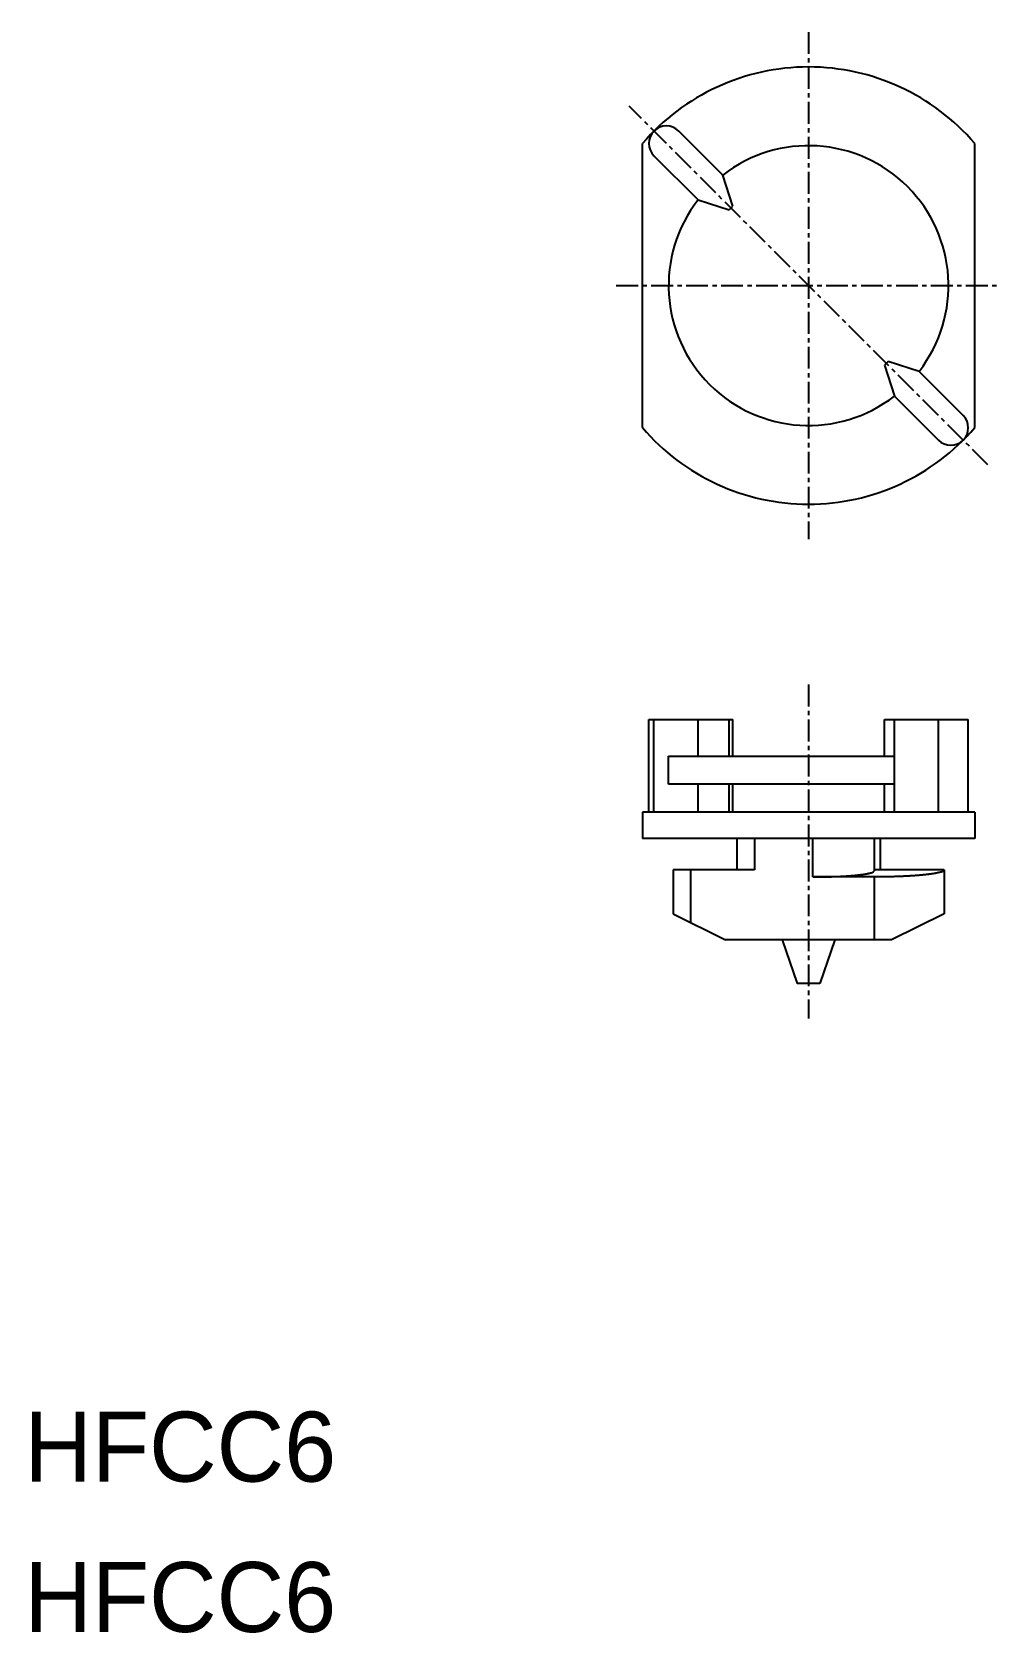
# Model space of a CAD drawing. Extents: x 0.4 to 55.8, y -0.1 to 91.5.
import ezdxf

# ---------------------------------------------------------------- set-up
doc = ezdxf.new("R2010")
doc.units = 0
doc.linetypes.add('CENTER', pattern=[2, 1.25, -0.25, 0.25, -0.25])
doc.layers.get('0').update_dxf_attribs({"linetype": 'CONTINUOUS'})
doc.layers.add('CENTER', color=1, linetype='CENTER')

msp = doc.modelspace()

# ---------------------------------------------------------------- linework, layer by layer
at = {"color": 7, "linetype": 'CONTINUOUS'}
for p, q in [((39.929, 83.314), (37.41, 85.833)), ((35.334, 68.87), (35.334, 85.118)), ((35.996, 84.419), (38.515, 81.899)), ((54.334, 68.87), (54.334, 85.118)), ((40.5, 81.541), (39.929, 83.314)), ((38.515, 81.899), (40.288, 81.329)), ((40.288, 81.329), (40.5, 81.541)), ((49.381, 72.659), (49.169, 72.447)), ((49.169, 72.447), (49.74, 70.674)), ((51.154, 72.089), (49.381, 72.659)), ((53.673, 69.569), (51.154, 72.089)), ((49.74, 70.674), (52.259, 68.155)), ((35.703, 52.176), (40.5, 52.176)), ((35.703, 46.876), (35.703, 52.176)), ((35.996, 46.876), (35.996, 52.176)), ((38.515, 50.076), (38.515, 52.176)), ((40.288, 50.076), (40.288, 52.176)), ((40.5, 50.076), (40.5, 52.176)), ((49.169, 52.176), (53.966, 52.176)), ((49.169, 50.076), (49.169, 52.176)), ((49.74, 46.876), (49.74, 52.176)), ((52.259, 46.876), (52.259, 52.176)), ((53.966, 46.876), (53.966, 52.176)), ((36.834, 48.476), (36.834, 50.076)), ((36.834, 50.076), (49.74, 50.076)), ((49.74, 48.476), (36.834, 48.476)), ((38.515, 46.876), (38.515, 48.476)), ((40.288, 46.876), (40.288, 48.476)), ((40.5, 46.876), (40.5, 48.476)), ((49.169, 46.876), (49.169, 48.476)), ((54.334, 46.876), (35.334, 46.876)), ((35.334, 46.876), (35.334, 45.376)), ((54.334, 46.876), (54.334, 45.376)), ((54.334, 45.376), (35.334, 45.376)), ((40.734, 45.376), (40.734, 43.576)), ((41.734, 45.376), (41.734, 43.576)), ((45.084, 43.176), (45.084, 45.376)), ((48.584, 45.376), (48.584, 43.526)), ((48.934, 45.376), (48.934, 43.576)), ((41.734, 43.576), (37.084, 43.576)), ((37.084, 43.576), (37.084, 41.076)), ((38.084, 43.576), (38.084, 40.576)), ((48.584, 43.176), (45.084, 43.176)), ((48.648, 43.576), (48.584, 43.526)), ((48.584, 43.176), (48.584, 39.576)), ((52.584, 43.576), (48.648, 43.576)), ((52.584, 43.576), (52.584, 41.076)), ((37.084, 41.076), (40.084, 39.576)), ((52.584, 41.076), (49.584, 39.576)), ((49.584, 39.576), (40.084, 39.576)), ((43.334, 39.576), (44.184, 37.076)), ((46.334, 39.576), (45.484, 37.076)), ((45.484, 37.076), (44.184, 37.076))]:
    msp.add_line(p, q, dxfattribs=at)
at = {"color": 7}
for points in [[(45.084, 43.176, 0), (45.094, 43.176, 0), (45.103, 43.176, 0), (45.112, 43.176, 0), (45.122, 43.176, 0), (45.131, 43.176, 0), (45.14, 43.176, 0), (45.149, 43.176, 0), (45.159, 43.176, 0), (45.168, 43.176, 0), (45.177, 43.176, 0), (45.187, 43.176, 0), (45.196, 43.176, 0), (45.205, 43.176, 0), (45.214, 43.176, 0), (45.224, 43.176, 0), (45.233, 43.176, 0), (45.242, 43.176, 0), (45.251, 43.176, 0), (45.261, 43.177, 0), (45.27, 43.177, 0), (45.279, 43.177, 0), (45.288, 43.177, 0), (45.298, 43.177, 0), (45.307, 43.177, 0), (45.316, 43.177, 0), (45.326, 43.177, 0), (45.335, 43.177, 0), (45.344, 43.177, 0), (45.353, 43.177, 0), (45.363, 43.177, 0), (45.372, 43.177, 0), (45.381, 43.177, 0), (45.391, 43.178, 0), (45.4, 43.178, 0), (45.409, 43.178, 0), (45.418, 43.178, 0), (45.428, 43.178, 0), (45.437, 43.178, 0), (45.446, 43.178, 0), (45.455, 43.178, 0), (45.465, 43.178, 0), (45.474, 43.178, 0), (45.483, 43.178, 0), (45.492, 43.178, 0), (45.502, 43.178, 0), (45.511, 43.179, 0), (45.52, 43.179, 0), (45.53, 43.179, 0), (45.539, 43.179, 0), (45.548, 43.179, 0), (45.557, 43.179, 0), (45.567, 43.179, 0), (45.576, 43.179, 0), (45.585, 43.179, 0), (45.594, 43.18, 0), (45.604, 43.18, 0), (45.613, 43.18, 0), (45.622, 43.18, 0), (45.632, 43.18, 0), (45.641, 43.18, 0), (45.65, 43.18, 0), (45.659, 43.181, 0), (45.669, 43.181, 0), (45.678, 43.181, 0), (45.687, 43.181, 0), (45.697, 43.181, 0), (45.706, 43.181, 0), (45.715, 43.181, 0), (45.724, 43.181, 0), (45.734, 43.182, 0), (45.743, 43.182, 0), (45.752, 43.182, 0), (45.761, 43.182, 0), (45.771, 43.182, 0), (45.78, 43.183, 0), (45.789, 43.183, 0), (45.798, 43.183, 0), (45.808, 43.183, 0), (45.817, 43.183, 0), (45.826, 43.184, 0), (45.836, 43.184, 0), (45.845, 43.184, 0), (45.854, 43.184, 0), (45.863, 43.184, 0), (45.873, 43.184, 0), (45.882, 43.185, 0), (45.891, 43.185, 0), (45.901, 43.185, 0), (45.91, 43.185, 0), (45.919, 43.186, 0), (45.928, 43.186, 0), (45.938, 43.186, 0), (45.947, 43.186, 0), (45.956, 43.187, 0), (45.965, 43.187, 0), (45.975, 43.187, 0), (45.984, 43.187, 0), (45.993, 43.188, 0), (46.002, 43.188, 0), (46.012, 43.188, 0), (46.021, 43.188, 0), (46.03, 43.189, 0), (46.04, 43.189, 0), (46.049, 43.189, 0), (46.058, 43.189, 0), (46.067, 43.19, 0), (46.077, 43.19, 0), (46.086, 43.19, 0), (46.095, 43.19, 0), (46.105, 43.191, 0), (46.114, 43.191, 0), (46.123, 43.191, 0), (46.132, 43.192, 0), (46.142, 43.192, 0), (46.151, 43.192, 0), (46.16, 43.193, 0), (46.169, 43.193, 0), (46.179, 43.193, 0), (46.188, 43.194, 0), (46.197, 43.194, 0), (46.206, 43.194, 0), (46.216, 43.194, 0), (46.225, 43.195, 0), (46.234, 43.195, 0), (46.243, 43.195, 0), (46.253, 43.196, 0), (46.262, 43.196, 0), (46.271, 43.196, 0), (46.281, 43.197, 0), (46.29, 43.197, 0), (46.299, 43.197, 0), (46.308, 43.198, 0), (46.318, 43.198, 0), (46.327, 43.199, 0), (46.336, 43.199, 0), (46.345, 43.199, 0), (46.355, 43.2, 0), (46.364, 43.2, 0), (46.373, 43.2, 0), (46.383, 43.201, 0), (46.392, 43.201, 0), (46.401, 43.201, 0), (46.41, 43.202, 0), (46.42, 43.202, 0), (46.429, 43.203, 0), (46.438, 43.203, 0), (46.447, 43.203, 0), (46.457, 43.204, 0), (46.466, 43.204, 0), (46.475, 43.205, 0), (46.484, 43.205, 0), (46.494, 43.205, 0), (46.503, 43.206, 0), (46.512, 43.206, 0), (46.522, 43.207, 0), (46.531, 43.207, 0), (46.54, 43.207, 0), (46.549, 43.208, 0), (46.559, 43.208, 0), (46.568, 43.209, 0), (46.577, 43.209, 0), (46.586, 43.21, 0), (46.596, 43.21, 0), (46.605, 43.211, 0), (46.614, 43.211, 0), (46.623, 43.211, 0), (46.633, 43.212, 0), (46.642, 43.212, 0), (46.651, 43.213, 0), (46.66, 43.213, 0), (46.67, 43.214, 0), (46.679, 43.214, 0), (46.688, 43.215, 0), (46.697, 43.215, 0), (46.707, 43.216, 0), (46.716, 43.216, 0), (46.725, 43.217, 0), (46.734, 43.217, 0), (46.744, 43.218, 0), (46.753, 43.218, 0), (46.762, 43.218, 0), (46.772, 43.219, 0), (46.781, 43.219, 0), (46.79, 43.22, 0), (46.799, 43.221, 0), (46.809, 43.221, 0), (46.818, 43.222, 0), (46.827, 43.222, 0), (46.836, 43.223, 0), (46.846, 43.223, 0), (46.855, 43.224, 0), (46.864, 43.224, 0), (46.873, 43.225, 0), (46.883, 43.225, 0), (46.892, 43.226, 0), (46.901, 43.227, 0), (46.91, 43.227, 0), (46.92, 43.228, 0), (46.929, 43.228, 0), (46.938, 43.229, 0), (46.947, 43.229, 0), (46.957, 43.23, 0), (46.966, 43.23, 0), (46.975, 43.231, 0), (46.984, 43.232, 0), (46.994, 43.232, 0), (47.003, 43.233, 0), (47.012, 43.233, 0), (47.022, 43.234, 0), (47.031, 43.235, 0), (47.04, 43.235, 0), (47.049, 43.236, 0), (47.059, 43.236, 0), (47.068, 43.237, 0), (47.077, 43.238, 0), (47.086, 43.239, 0), (47.096, 43.239, 0), (47.105, 43.24, 0), (47.114, 43.24, 0), (47.123, 43.241, 0), (47.133, 43.242, 0), (47.142, 43.242, 0), (47.151, 43.243, 0), (47.16, 43.244, 0), (47.17, 43.244, 0), (47.179, 43.245, 0), (47.188, 43.246, 0), (47.197, 43.246, 0), (47.207, 43.247, 0), (47.216, 43.248, 0), (47.225, 43.249, 0), (47.234, 43.249, 0), (47.244, 43.25, 0), (47.253, 43.251, 0), (47.262, 43.252, 0), (47.271, 43.252, 0), (47.281, 43.253, 0), (47.29, 43.254, 0), (47.299, 43.255, 0), (47.308, 43.255, 0), (47.318, 43.256, 0), (47.327, 43.257, 0), (47.336, 43.258, 0), (47.345, 43.258, 0), (47.354, 43.259, 0), (47.364, 43.26, 0), (47.373, 43.261, 0), (47.382, 43.262, 0), (47.391, 43.263, 0), (47.401, 43.263, 0), (47.41, 43.264, 0), (47.419, 43.265, 0), (47.428, 43.266, 0), (47.437, 43.267, 0), (47.447, 43.268, 0), (47.456, 43.268, 0), (47.465, 43.269, 0), (47.474, 43.27, 0), (47.483, 43.271, 0), (47.493, 43.272, 0), (47.502, 43.273, 0), (47.511, 43.274, 0), (47.52, 43.275, 0), (47.53, 43.276, 0), (47.539, 43.276, 0), (47.548, 43.277, 0), (47.557, 43.278, 0), (47.566, 43.279, 0), (47.576, 43.28, 0), (47.585, 43.281, 0), (47.594, 43.282, 0), (47.603, 43.283, 0), (47.613, 43.284, 0), (47.622, 43.285, 0), (47.631, 43.286, 0), (47.64, 43.287, 0), (47.65, 43.288, 0), (47.659, 43.289, 0), (47.668, 43.29, 0), (47.677, 43.291, 0), (47.687, 43.292, 0), (47.696, 43.293, 0), (47.705, 43.294, 0), (47.714, 43.295, 0), (47.723, 43.296, 0), (47.733, 43.297, 0), (47.742, 43.298, 0), (47.751, 43.299, 0), (47.76, 43.3, 0), (47.77, 43.301, 0), (47.779, 43.302, 0), (47.788, 43.303, 0), (47.797, 43.304, 0), (47.807, 43.305, 0), (47.816, 43.306, 0), (47.825, 43.308, 0), (47.834, 43.309, 0), (47.844, 43.31, 0), (47.853, 43.311, 0), (47.862, 43.312, 0), (47.871, 43.313, 0), (47.881, 43.315, 0), (47.89, 43.316, 0), (47.899, 43.317, 0), (47.908, 43.318, 0), (47.917, 43.319, 0), (47.927, 43.321, 0), (47.936, 43.322, 0), (47.945, 43.323, 0), (47.954, 43.324, 0), (47.964, 43.326, 0), (47.973, 43.327, 0), (47.982, 43.328, 0), (47.991, 43.33, 0), (48, 43.331, 0), (48.009, 43.333, 0), (48.019, 43.334, 0), (48.028, 43.335, 0), (48.037, 43.337, 0), (48.046, 43.338, 0), (48.055, 43.34, 0), (48.064, 43.341, 0), (48.073, 43.343, 0), (48.082, 43.345, 0), (48.091, 43.346, 0), (48.1, 43.348, 0), (48.109, 43.349, 0), (48.118, 43.351, 0), (48.127, 43.353, 0), (48.136, 43.355, 0), (48.145, 43.356, 0), (48.154, 43.358, 0), (48.163, 43.36, 0), (48.172, 43.362, 0), (48.181, 43.364, 0), (48.19, 43.366, 0), (48.199, 43.368, 0), (48.208, 43.37, 0), (48.217, 43.371, 0), (48.226, 43.373, 0), (48.235, 43.376, 0), (48.244, 43.377, 0), (48.253, 43.379, 0), (48.262, 43.381, 0), (48.271, 43.383, 0), (48.28, 43.385, 0), (48.289, 43.388, 0), (48.298, 43.389, 0), (48.308, 43.392, 0), (48.317, 43.394, 0), (48.326, 43.396, 0), (48.335, 43.398, 0), (48.344, 43.4, 0), (48.354, 43.402, 0), (48.363, 43.404, 0), (48.372, 43.406, 0), (48.382, 43.408, 0), (48.391, 43.41, 0), (48.401, 43.412, 0), (48.41, 43.414, 0), (48.419, 43.416, 0), (48.429, 43.418, 0), (48.438, 43.421, 0), (48.447, 43.423, 0), (48.456, 43.426, 0), (48.465, 43.429, 0), (48.474, 43.432, 0), (48.482, 43.436, 0), (48.491, 43.44, 0), (48.499, 43.444, 0), (48.507, 43.448, 0), (48.514, 43.453, 0), (48.522, 43.458, 0), (48.529, 43.463, 0), (48.536, 43.469, 0), (48.543, 43.475, 0), (48.549, 43.482, 0), (48.555, 43.489, 0), (48.561, 43.496, 0), (48.567, 43.503, 0), (48.573, 43.511, 0), (48.579, 43.518, 0), (48.584, 43.526, 0)], [(52.584, 43.576, 0), (52.578, 43.567, 0), (52.572, 43.558, 0), (52.565, 43.55, 0), (52.558, 43.542, 0), (52.551, 43.533, 0), (52.544, 43.526, 0), (52.537, 43.518, 0), (52.529, 43.511, 0), (52.521, 43.504, 0), (52.513, 43.498, 0), (52.505, 43.492, 0), (52.496, 43.487, 0), (52.487, 43.482, 0), (52.477, 43.477, 0), (52.468, 43.473, 0), (52.458, 43.469, 0), (52.448, 43.465, 0), (52.438, 43.462, 0), (52.427, 43.459, 0), (52.417, 43.456, 0), (52.406, 43.453, 0), (52.396, 43.45, 0), (52.385, 43.448, 0), (52.374, 43.446, 0), (52.364, 43.443, 0), (52.353, 43.441, 0), (52.342, 43.438, 0), (52.331, 43.436, 0), (52.321, 43.434, 0), (52.31, 43.432, 0), (52.3, 43.429, 0), (52.289, 43.427, 0), (52.279, 43.425, 0), (52.268, 43.422, 0), (52.258, 43.42, 0), (52.247, 43.418, 0), (52.237, 43.415, 0), (52.227, 43.413, 0), (52.216, 43.411, 0), (52.206, 43.408, 0), (52.196, 43.406, 0), (52.185, 43.404, 0), (52.175, 43.402, 0), (52.165, 43.4, 0), (52.154, 43.397, 0), (52.144, 43.395, 0), (52.134, 43.393, 0), (52.124, 43.391, 0), (52.113, 43.389, 0), (52.103, 43.386, 0), (52.093, 43.384, 0), (52.083, 43.382, 0), (52.072, 43.38, 0), (52.062, 43.378, 0), (52.052, 43.376, 0), (52.041, 43.374, 0), (52.031, 43.373, 0), (52.021, 43.371, 0), (52.011, 43.369, 0), (52, 43.367, 0), (51.99, 43.365, 0), (51.979, 43.363, 0), (51.969, 43.362, 0), (51.959, 43.36, 0), (51.948, 43.358, 0), (51.938, 43.356, 0), (51.927, 43.355, 0), (51.917, 43.353, 0), (51.906, 43.352, 0), (51.896, 43.35, 0), (51.885, 43.349, 0), (51.875, 43.347, 0), (51.864, 43.346, 0), (51.854, 43.344, 0), (51.843, 43.343, 0), (51.833, 43.341, 0), (51.822, 43.34, 0), (51.812, 43.338, 0), (51.801, 43.337, 0), (51.791, 43.336, 0), (51.78, 43.334, 0), (51.77, 43.333, 0), (51.759, 43.332, 0), (51.748, 43.33, 0), (51.738, 43.329, 0), (51.727, 43.328, 0), (51.717, 43.327, 0), (51.706, 43.325, 0), (51.696, 43.324, 0), (51.685, 43.323, 0), (51.674, 43.322, 0), (51.664, 43.32, 0), (51.653, 43.319, 0), (51.643, 43.318, 0), (51.632, 43.317, 0), (51.621, 43.316, 0), (51.611, 43.314, 0), (51.6, 43.313, 0), (51.59, 43.312, 0), (51.579, 43.311, 0), (51.569, 43.31, 0), (51.558, 43.308, 0), (51.548, 43.307, 0), (51.537, 43.306, 0), (51.526, 43.305, 0), (51.516, 43.304, 0), (51.505, 43.303, 0), (51.495, 43.302, 0), (51.484, 43.3, 0), (51.474, 43.299, 0), (51.463, 43.298, 0), (51.453, 43.297, 0), (51.442, 43.296, 0), (51.432, 43.295, 0), (51.421, 43.294, 0), (51.411, 43.293, 0), (51.4, 43.292, 0), (51.389, 43.291, 0), (51.379, 43.29, 0), (51.368, 43.289, 0), (51.358, 43.288, 0), (51.347, 43.287, 0), (51.337, 43.286, 0), (51.326, 43.285, 0), (51.316, 43.284, 0), (51.305, 43.283, 0), (51.295, 43.282, 0), (51.284, 43.281, 0), (51.273, 43.28, 0), (51.263, 43.279, 0), (51.252, 43.278, 0), (51.242, 43.277, 0), (51.231, 43.276, 0), (51.221, 43.275, 0), (51.21, 43.274, 0), (51.2, 43.273, 0), (51.189, 43.272, 0), (51.179, 43.271, 0), (51.168, 43.27, 0), (51.158, 43.269, 0), (51.147, 43.269, 0), (51.136, 43.268, 0), (51.126, 43.267, 0), (51.115, 43.266, 0), (51.105, 43.265, 0), (51.094, 43.264, 0), (51.084, 43.263, 0), (51.073, 43.262, 0), (51.063, 43.262, 0), (51.052, 43.261, 0), (51.041, 43.26, 0), (51.031, 43.259, 0), (51.02, 43.258, 0), (51.01, 43.258, 0), (50.999, 43.257, 0), (50.989, 43.256, 0), (50.978, 43.255, 0), (50.968, 43.254, 0), (50.957, 43.254, 0), (50.946, 43.253, 0), (50.936, 43.252, 0), (50.925, 43.251, 0), (50.915, 43.25, 0), (50.904, 43.25, 0), (50.894, 43.249, 0), (50.883, 43.248, 0), (50.872, 43.247, 0), (50.862, 43.247, 0), (50.851, 43.246, 0), (50.841, 43.245, 0), (50.83, 43.245, 0), (50.819, 43.244, 0), (50.809, 43.243, 0), (50.798, 43.242, 0), (50.788, 43.242, 0), (50.777, 43.241, 0), (50.767, 43.24, 0), (50.756, 43.24, 0), (50.745, 43.239, 0), (50.735, 43.238, 0), (50.724, 43.238, 0), (50.714, 43.237, 0), (50.703, 43.236, 0), (50.693, 43.236, 0), (50.682, 43.235, 0), (50.671, 43.234, 0), (50.661, 43.234, 0), (50.65, 43.233, 0), (50.64, 43.233, 0), (50.629, 43.232, 0), (50.618, 43.231, 0), (50.608, 43.231, 0), (50.597, 43.23, 0), (50.587, 43.229, 0), (50.576, 43.229, 0), (50.566, 43.228, 0), (50.555, 43.228, 0), (50.544, 43.227, 0), (50.534, 43.226, 0), (50.523, 43.226, 0), (50.513, 43.225, 0), (50.502, 43.225, 0), (50.491, 43.224, 0), (50.481, 43.224, 0), (50.47, 43.223, 0), (50.46, 43.222, 0), (50.449, 43.222, 0), (50.438, 43.221, 0), (50.428, 43.221, 0), (50.417, 43.22, 0), (50.407, 43.22, 0), (50.396, 43.219, 0), (50.386, 43.219, 0), (50.375, 43.218, 0), (50.364, 43.218, 0), (50.354, 43.217, 0), (50.343, 43.217, 0), (50.333, 43.216, 0), (50.322, 43.215, 0), (50.311, 43.215, 0), (50.301, 43.214, 0), (50.29, 43.214, 0), (50.28, 43.213, 0), (50.269, 43.213, 0), (50.258, 43.212, 0), (50.248, 43.212, 0), (50.237, 43.212, 0), (50.227, 43.211, 0), (50.216, 43.211, 0), (50.206, 43.21, 0), (50.195, 43.21, 0), (50.184, 43.209, 0), (50.174, 43.209, 0), (50.163, 43.208, 0), (50.153, 43.208, 0), (50.142, 43.207, 0), (50.132, 43.207, 0), (50.121, 43.206, 0), (50.11, 43.206, 0), (50.1, 43.205, 0), (50.089, 43.205, 0), (50.078, 43.205, 0), (50.068, 43.204, 0), (50.057, 43.204, 0), (50.047, 43.203, 0), (50.036, 43.203, 0), (50.026, 43.203, 0), (50.015, 43.202, 0), (50.004, 43.202, 0), (49.994, 43.201, 0), (49.983, 43.201, 0), (49.973, 43.2, 0), (49.962, 43.2, 0), (49.951, 43.2, 0), (49.941, 43.199, 0), (49.93, 43.199, 0), (49.92, 43.199, 0), (49.909, 43.198, 0), (49.898, 43.198, 0), (49.888, 43.197, 0), (49.877, 43.197, 0), (49.867, 43.197, 0), (49.856, 43.196, 0), (49.846, 43.196, 0), (49.835, 43.196, 0), (49.824, 43.195, 0), (49.814, 43.195, 0), (49.803, 43.195, 0), (49.793, 43.194, 0), (49.782, 43.194, 0), (49.771, 43.194, 0), (49.761, 43.193, 0), (49.75, 43.193, 0), (49.74, 43.193, 0), (49.729, 43.192, 0), (49.718, 43.192, 0), (49.708, 43.192, 0), (49.697, 43.191, 0), (49.687, 43.191, 0), (49.676, 43.191, 0), (49.665, 43.19, 0), (49.655, 43.19, 0), (49.644, 43.19, 0), (49.634, 43.19, 0), (49.623, 43.189, 0), (49.612, 43.189, 0), (49.602, 43.189, 0), (49.591, 43.188, 0), (49.581, 43.188, 0), (49.57, 43.188, 0), (49.559, 43.188, 0), (49.549, 43.187, 0), (49.538, 43.187, 0), (49.528, 43.187, 0), (49.517, 43.187, 0), (49.507, 43.186, 0), (49.496, 43.186, 0), (49.485, 43.186, 0), (49.475, 43.185, 0), (49.464, 43.185, 0), (49.453, 43.185, 0), (49.443, 43.185, 0), (49.432, 43.185, 0), (49.422, 43.184, 0), (49.411, 43.184, 0), (49.401, 43.184, 0), (49.39, 43.184, 0), (49.379, 43.184, 0), (49.369, 43.183, 0), (49.358, 43.183, 0), (49.347, 43.183, 0), (49.337, 43.183, 0), (49.326, 43.183, 0), (49.316, 43.182, 0), (49.305, 43.182, 0), (49.295, 43.182, 0), (49.284, 43.182, 0), (49.273, 43.182, 0), (49.263, 43.181, 0), (49.252, 43.181, 0), (49.242, 43.181, 0), (49.231, 43.181, 0), (49.22, 43.181, 0), (49.21, 43.181, 0), (49.199, 43.181, 0), (49.189, 43.18, 0), (49.178, 43.18, 0), (49.167, 43.18, 0), (49.157, 43.18, 0), (49.146, 43.18, 0), (49.136, 43.18, 0), (49.125, 43.18, 0), (49.114, 43.179, 0), (49.104, 43.179, 0), (49.093, 43.179, 0), (49.083, 43.179, 0), (49.072, 43.179, 0), (49.061, 43.179, 0), (49.051, 43.179, 0), (49.04, 43.179, 0), (49.03, 43.179, 0), (49.019, 43.178, 0), (49.008, 43.178, 0), (48.998, 43.178, 0), (48.987, 43.178, 0), (48.977, 43.178, 0), (48.966, 43.178, 0), (48.955, 43.178, 0), (48.945, 43.178, 0), (48.934, 43.178, 0), (48.924, 43.178, 0), (48.913, 43.178, 0), (48.902, 43.178, 0), (48.892, 43.177, 0), (48.881, 43.177, 0), (48.871, 43.177, 0), (48.86, 43.177, 0), (48.849, 43.177, 0), (48.839, 43.177, 0), (48.828, 43.177, 0), (48.818, 43.177, 0), (48.807, 43.177, 0), (48.797, 43.177, 0), (48.786, 43.177, 0), (48.775, 43.177, 0), (48.765, 43.177, 0), (48.754, 43.176, 0), (48.743, 43.176, 0), (48.733, 43.176, 0), (48.722, 43.176, 0), (48.712, 43.176, 0), (48.701, 43.176, 0), (48.691, 43.176, 0), (48.68, 43.176, 0), (48.669, 43.176, 0), (48.659, 43.176, 0), (48.648, 43.176, 0), (48.638, 43.176, 0), (48.627, 43.176, 0), (48.616, 43.176, 0), (48.606, 43.176, 0), (48.595, 43.176, 0), (48.584, 43.176, 0)]]:
    msp.add_polyline3d(points, dxfattribs=at)
at = {"color": 7, "linetype": 'CONTINUOUS'}
for centre, radius, start, end in [((44.834, 76.994), 12.5, 40.5358, 139.4642), ((36.703, 85.126), 1, 45, 225), ((44.834, 76.994), 8, 322.18076, 127.81924), ((44.834, 76.994), 8, 142.18076, 307.81924), ((44.834, 76.994), 12.5, 220.5358, 319.4642), ((52.966, 68.862), 1, 225, 45)]:
    msp.add_arc(centre, radius, start, end, dxfattribs=at)
at = {"layer": 'CENTER', "color": 1, "linetype": 'CENTER'}
for p, q in [((44.834, 91.494), (44.834, 62.494)), ((55.088, 66.741), (34.581, 87.247)), ((33.834, 76.994), (55.834, 76.994)), ((44.834, 54.176), (44.834, 35.076))]:
    msp.add_line(p, q, dxfattribs=at)

# ---------------------------------------------------------------- texts
at = {"color": 7, "linetype": 'CONTINUOUS'}
for p in [(0, 8.599), (0, 0)]:
    msp.add_text('HFCC6', height=4, dxfattribs=at).set_placement(p)

doc.saveas('drawing.dxf')
